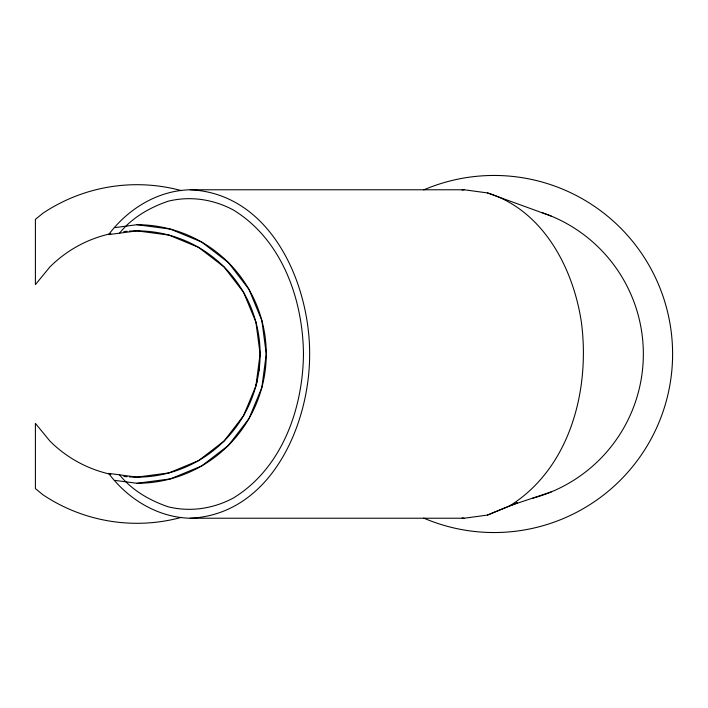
<?xml version="1.0" encoding="UTF-8"?>
<svg xmlns="http://www.w3.org/2000/svg" width="708" height="708" viewBox="0 0 708 708"><rect width="100%" height="100%" fill="white"/><g stroke="black" fill="none" stroke-linecap="round" stroke-linejoin="round"><path stroke-width="1.06" d="M487.502 515.07L517.061 502.875L487.502 515.07L464.2 518.229L190.195 518.229C157.592 517.451 127.909 499.069 108.643 473.395L136.98 477.13L168.849 472.935L198.55 460.634L224.047 441.066L243.614 415.569L255.915 385.869L260.11 354L255.915 322.131L243.614 292.431L224.047 266.934L198.55 247.366L168.849 235.065L136.98 230.87L108.643 234.605C127.909 208.931 157.592 190.549 190.195 189.771L464.2 189.771L487.502 192.93L551.196 216.073M119.572 233.162C131.918 217.71 149.6 207.586 168.097 201.231C190.275 195.744 213.524 199.275 233.543 210.099C282.111 239.932 302.874 299.28 303.475 354C302.874 408.72 282.111 468.068 233.543 497.901C213.524 508.725 190.275 512.256 168.097 506.769C149.6 500.414 131.918 490.29 119.572 474.838M551.196 491.927L509.91 505.724C570.409 467.864 590.304 389.25 581.348 321.963C573.197 267.81 542.965 210.099 487.502 192.93M462.085 190.063L464.2 189.771M190.195 518.229C270.775 514.583 309.909 424.614 309.635 354C309.909 283.386 270.775 193.417 190.195 189.771M114.82 227.631L136.98 224.71L170.442 229.118L201.63 242.03L228.401 262.579L248.951 289.36L261.863 320.538L266.27 354L261.863 387.462L248.951 418.64L228.401 445.421L201.63 465.97L170.442 478.882L136.98 483.29L114.82 480.369M462.085 517.937L464.2 518.229M423.729 189.894A178.54 178.54 0 0 1 672.6 354A178.54 178.54 0 0 1 423.729 518.106M181.478 517.353A169.3 169.3 0 0 1 42.922 494.768L35.4 488.6L35.4 423.375L49.914 441.066A123.13 123.13 0 0 0 110.82 474.316M181.478 190.647A169.3 169.3 0 0 0 42.922 213.232L35.4 219.4L35.4 284.625L49.914 266.934A123.13 123.13 0 0 1 110.82 233.684M129.307 231.109A123.13 123.13 0 0 1 255.915 385.869M259.411 367.169A123.13 123.13 0 0 1 259.013 370.443M257.526 379.09A123.13 123.13 0 0 1 129.307 476.891M127.113 476.732A123.13 123.13 0 0 1 123.82 476.422M123.82 231.578A123.13 123.13 0 0 1 127.113 231.268M542.062 212.63A149.299 149.299 0 0 1 532.69 498.211M136.98 224.71A129.29 129.29 0 0 1 266.27 354A129.29 129.29 0 0 1 136.98 483.29"/></g></svg>
